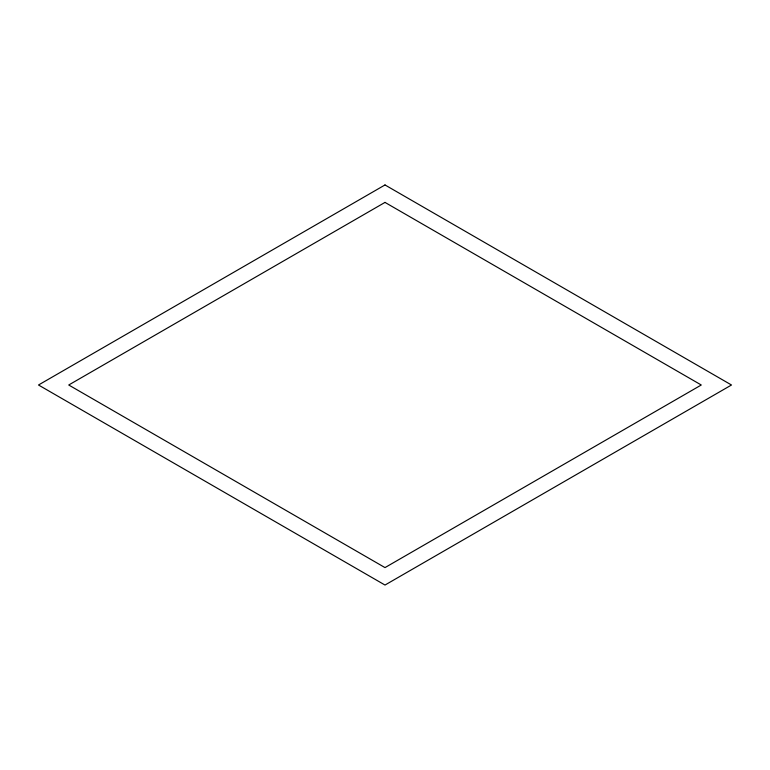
<?xml version="1.0" encoding="UTF-8"?>
<svg xmlns="http://www.w3.org/2000/svg" width="770" height="770" viewBox="0 0 770 770"><rect width="100%" height="100%" fill="white"/><g stroke="black" fill="none" stroke-linecap="round" stroke-linejoin="round"><path stroke-width="1.16" d="M385 184.954L38.5 385L385 585.046L731.5 385L385 184.954M385 202.404L68.732 385L385 567.596L701.268 385L385 202.404"/></g></svg>
